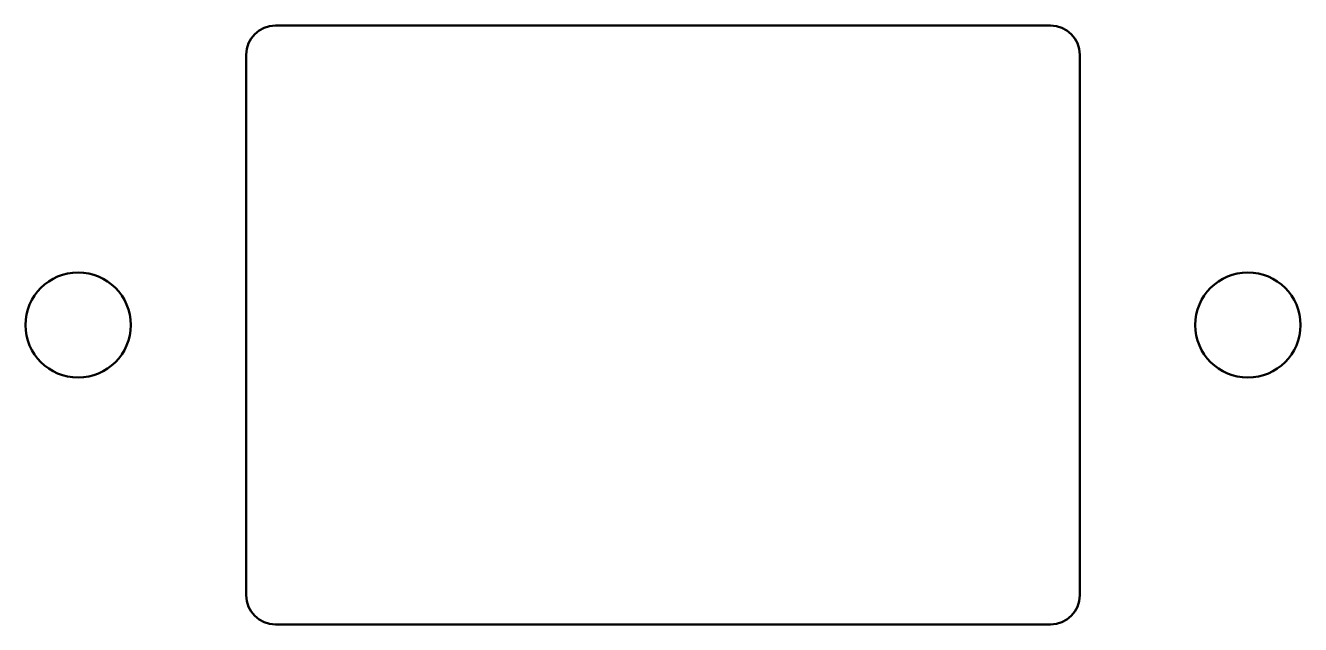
# Model space of a CAD drawing. Header units: millimetres. Extents: x -21.8 to 21.8, y -10.2 to 10.2.
import ezdxf

# ---------------------------------------------------------------- set-up
doc = ezdxf.new("R2010")
doc.units = ezdxf.units.MM
doc.layers.add('cutout', color=178, linetype='Continuous', lineweight=50, true_color=0x000000)

msp = doc.modelspace()

# ---------------------------------------------------------------- linework, layer by layer
at = {"layer": 'cutout'}
for p, q in [((13.25, 10.25), (-13.25, 10.25)), ((-14.25, 9.25), (-14.25, -9.25)), ((14.25, -9.25), (14.25, 9.25)), ((-13.25, -10.25), (13.25, -10.25))]:
    msp.add_line(p, q, dxfattribs=at)
for centre in [(-20, 0), (20, 0)]:
    msp.add_circle(centre, 1.8, dxfattribs=at)
for centre, start, end in [((-13.25, 9.25), 90, 180), ((13.25, 9.25), 0, 90), ((-13.25, -9.25), 180, 270), ((13.25, -9.25), 270, 0)]:
    msp.add_arc(centre, 1, start, end, dxfattribs=at)

doc.saveas('drawing.dxf')
